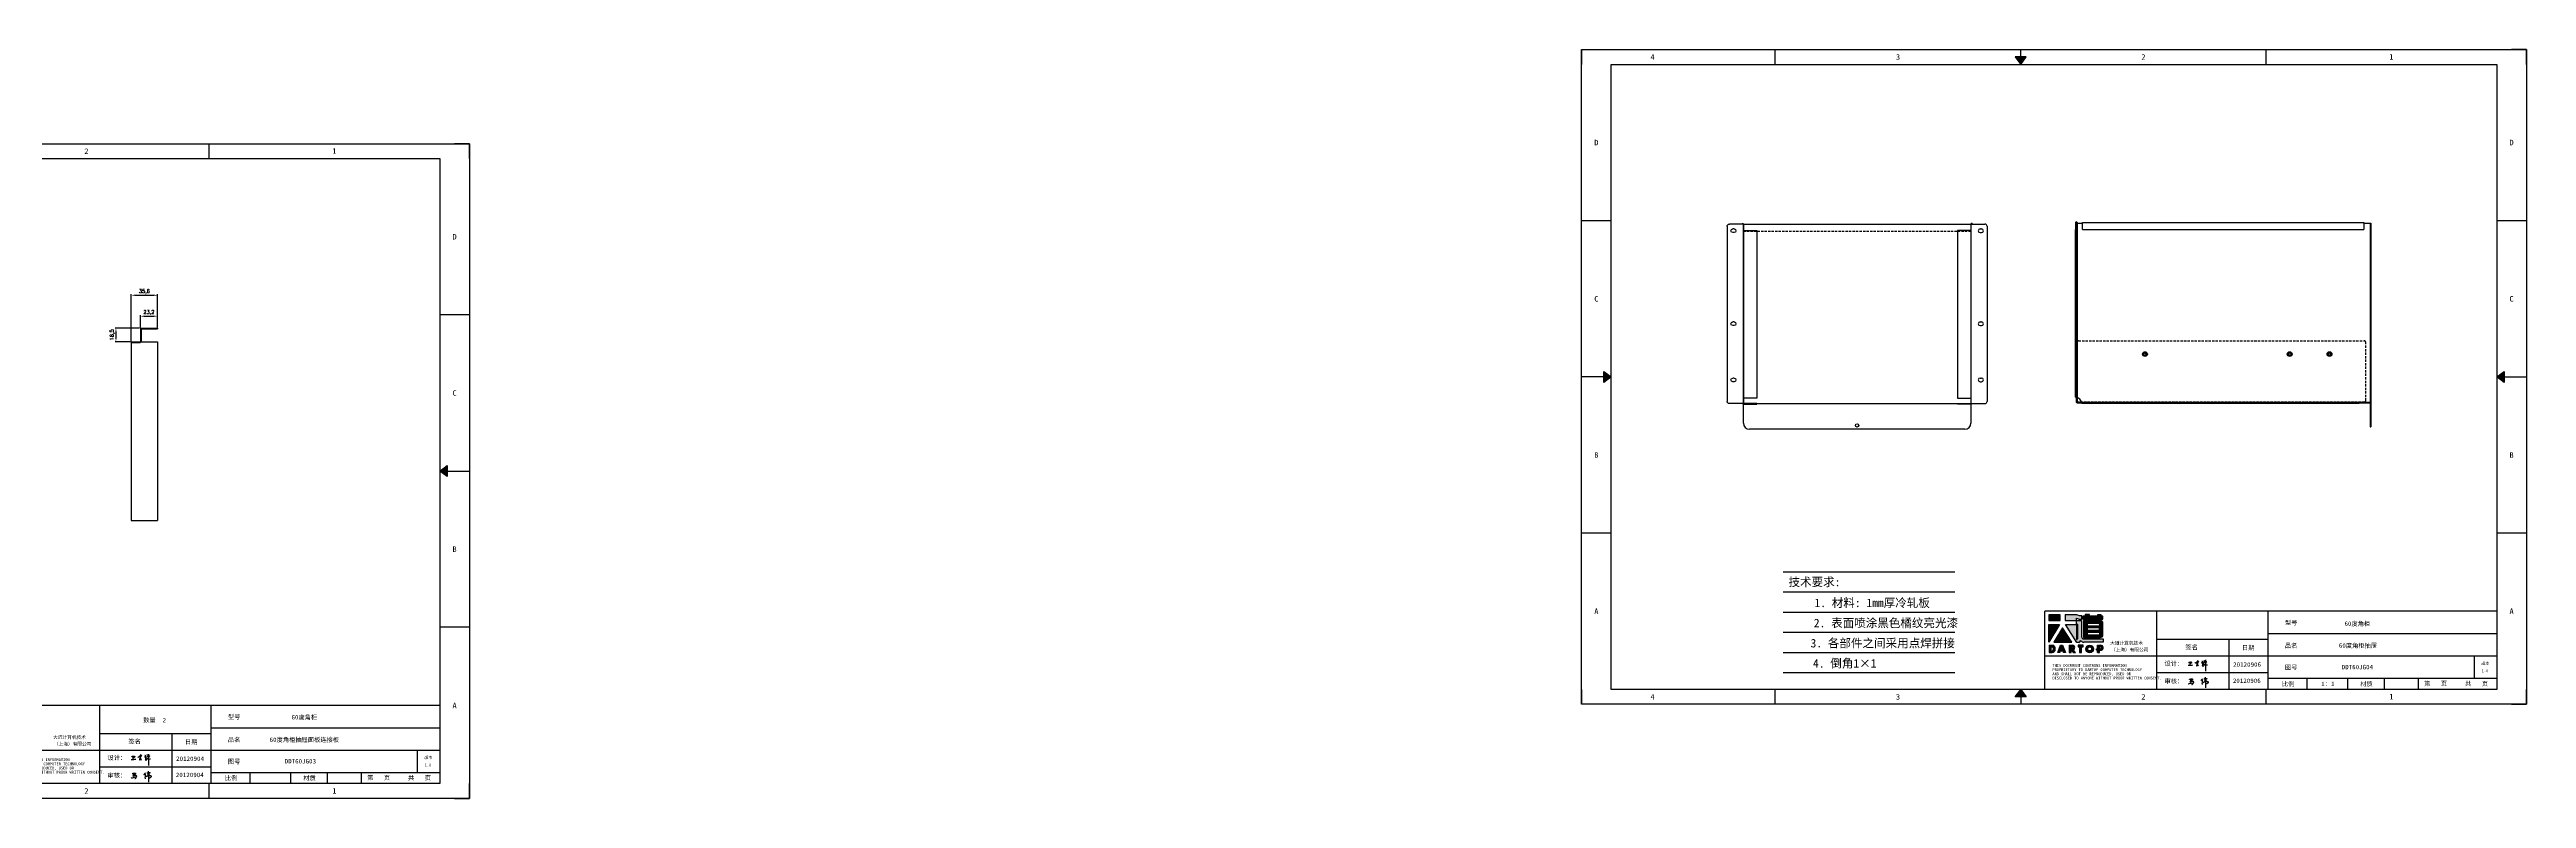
# Model space of a CAD drawing. Header units: millimetres. Extents: x -43476 to -13830, y -16942 to 55335.
# Drawn here: x -31292 to -27938, y 33337 to 34350 of the extents above; entities that cross this region are included whole.
import ezdxf
from ezdxf.enums import TextEntityAlignment as Align

# ---------------------------------------------------------------- set-up
doc = ezdxf.new("R2010")
doc.units = ezdxf.units.MM
doc.linetypes.add('DOT', pattern=[0.25, 0, -0.25])
doc.linetypes.add('HIDDEN2', pattern=[4.7625, 3.175, -1.5875])
for name, color, linetype in [('4', 7, 'Continuous'), ('hidden', 3, 'HIDDEN2'), ('print', 30, 'Continuous')]:
    doc.layers.add(name, color=color, linetype=linetype)
doc.layers.add('dim', color=2, linetype='Continuous', lineweight=9)
doc.styles.add('Dartop', font='')
doc.styles.add('HZ', font='')
doc.styles.add('hzHT', font='simhei.ttf')
doc.styles.get("Standard").update_dxf_attribs({"font": 'txt', "bigfont": 'gbcbig.shx'})
doc.styles.get('Dartop').set_extended_font_data('FangSong_GB2312')
doc.styles.get('HZ').set_extended_font_data('SimSun')
doc.dimstyles.new('small', dxfattribs={"dimtxt": 5, "dimasz": 5, "dimexe": 1.25, "dimexo": 1, "dimgap": 2, "dimtad": 1, "dimtxsty": 'Standard', "dimcen": 2.5, "dimadec": 0, "dimazin": 0, "dimtfac": 1, "dimtmove": 0, "dimatfit": 3, "dimfxl": 0, "dimarcsym": 0})

# ---------------------------------------------------------------- blocks, each defined once
blk = doc.blocks.new('*U4')
at = {"color": 254, "linetype": 'Continuous', "extrusion": (0, 0, -1)}
for points in [[(-33.167, 11), (-33, 11), (-33.25, 11.188)], [(-33.167, 11), (-33.25, 10.812), (-33, 11)], [(-33.167, 11), (-33.25, 11.188), (-33.25, 10.812)]]:
    blk.add_solid(points, dxfattribs=at)
blk = doc.blocks.new('h')
for p, q in [((20768, -2361), (20773, -2359)), ((20769, -2367), (20770, -2371)), ((20770, -2371), (20771, -2378)), ((20771, -2378), (20771, -2371)), ((20772, -2369), (20775, -2368)), ((20773, -2332), (20775, -2339)), ((20773, -2359), (20784, -2355)), ((20789, -2341), (20774, -2332)), ((20775, -2339), (20776, -2351)), ((20776, -2351), (20775, -2357)), ((20780, -2366), (20781, -2366)), ((20782, -2369), (20780, -2377)), ((20780, -2377), (20788, -2371)), ((20782, -2367), (20782, -2369)), ((20846, -2343), (20848, -2353)), ((20848, -2353), (20849, -2370)), ((20849, -2370), (20848, -2424))]:
    blk.add_line(p, q)
for points in [[(20697, -2372, 0.002073), (20711, -2372, 0.016137), (20720, -2371, 0.008314), (20737, -2369)], [(20699, -2348, -0.029745), (20705, -2345, -0.046842), (20708, -2344, -0.00919), (20714, -2343, -0.018517), (20717, -2343, -0.037841), (20720, -2342, -0.039541), (20723, -2343, -0.149785), (20726, -2344, -0.204935), (20727, -2347, -0.074872), (20727, -2348, -0.061615), (20726, -2350, -0.034204), (20724, -2353, -0.045776), (20722, -2354, -0.054985), (20720, -2355, -0.036348), (20717, -2357, -0.067752), (20716, -2357, -0.043553), (20713, -2357)], [(20755, -2352, -0.024077), (20760, -2350, -0.013147), (20769, -2347, -0.00522), (20775, -2344, -0.018517), (20777, -2343, -0.008274), (20786, -2341, -0.039541), (20788, -2341, -0.079216), (20789, -2341, -0.204935)], [(20813, -2350, 0.007348), (20816, -2349, 0.008421), (20818, -2347, 0.009459), (20820, -2346, -0.016325), (20821, -2346, -0.173771), (20822, -2345, -0.085159), (20824, -2346, -0.125883), (20826, -2348, -0.160659), (20827, -2350, -0.010447), (20826, -2352, -0.008247), (20826, -2355, -0.002698), (20825, -2374, 0.001562), (20824, -2384, 0.016137)], [(20817, -2335, -0.053561), (20820, -2336, -0.075272), (20821, -2337, -0.005295), (20822, -2338, -0.009337), (20823, -2339, -0.026146), (20824, -2340, -0.016644), (20824, -2341)], [(20832, -2329, -0.053561), (20835, -2330, -0.075272), (20837, -2331, -0.005295), (20838, -2333, -0.009337), (20838, -2333, -0.026146), (20839, -2334, -0.016644), (20840, -2335)], [(20836, -2344, -0.02797), (20842, -2343, -0.048868), (20846, -2342, -0.00919), (20851, -2341, -0.018517), (20854, -2341, -0.037841), (20857, -2341, -0.039541), (20859, -2342, -0.018282), (20841, -2355, -0.000937)], [(20848, -2340, 0.021784), (20850, -2336, 0.028296), (20851, -2332, 0.008136), (20852, -2328, 0.028913), (20852, -2327, 0.08193), (20852, -2326, 0.075058), (20852, -2325, 0.275043)]]:
    blk.add_lwpolyline(points, format="xyb")
for points in [[(20711, -2344), (20711, -2344), (20711, -2356), (20711, -2368), (20711, -2372)], [(20822, -2351), (20822, -2359), (20822, -2365), (20822, -2369), (20821, -2376), (20824, -2369), (20827, -2366), (20829, -2366)], [(20841, -2355), (20850, -2355), (20855, -2354), (20846, -2361), (20841, -2364), (20833, -2368), (20863, -2367), (20866, -2367)]]:
    blk.add_lwpolyline(points)
for centre, radius, start, end in [((20774, -2371), 2.3, 121.9907, 163.6016), ((20788, -2406), 40.3, 100.6183, 108.2482), ((20781, -2368), 1.15, 9.4675, 90)]:
    blk.add_arc(centre, radius, start, end)
blk = doc.blocks.new('*U5')
at = {"color": 254, "linetype": 'Continuous', "extrusion": (0, 0, -1)}
for points in [[(-17, 0.333), (-16.812, 0.25), (-17, 0.5)], [(-17, 0.333), (-17.188, 0.25), (-16.812, 0.25)], [(-17, 0.333), (-17, 0.5), (-17.188, 0.25)]]:
    blk.add_solid(points, dxfattribs=at)
blk = doc.blocks.new('*U6')
at = {"color": 254, "linetype": 'Continuous'}
for points in [[(17, 21.667), (17.188, 21.75), (16.812, 21.75)], [(17, 21.667), (16.812, 21.75), (17, 21.5)], [(17, 21.667), (17, 21.5), (17.188, 21.75)]]:
    blk.add_solid(points, dxfattribs=at)
blk = doc.blocks.new('*U3')
at = {"color": 254, "linetype": 'Continuous', "extrusion": (0, 0, -1)}
for points in [[(-0.833, 11), (-0.75, 10.812), (-0.75, 11.188)], [(-0.833, 11), (-0.75, 11.188), (-1, 11)], [(-0.833, 11), (-1, 11), (-0.75, 10.812)]]:
    blk.add_solid(points, dxfattribs=at)
blk = doc.blocks.new('dadao')
for p, q in [((48, 19.2), (44.9, 10.4)), ((44.9, 10.4), (51.2, 10.4)), ((51.2, 10.4), (48, 19.2))]:
    blk.add_line(p, q)
for points in [[(41.8, 121.6), (41.8, 143.7), (-0.4, 143.7), (-0.4, 121.6), (41.8, 121.6)], [(104.8, 122), (104.8, 130.3), (114.1, 126.3), (124.2, 126.3), (124.2, 139.6), (115.9, 139.6), (105.1, 143.9), (61.5, 143.9)], [(61.7, 144), (61.7, 121.3), (103.9, 121.3)], [(113.4, 38.7), (105.1, 38.7), (63, 106.5), (103.9, 106.5), (103.9, 120.9), (103.9, 121.3)], [(109.7, 53.6), (109.7, 106.2), (104.3, 106.2), (104.3, 50.4), (106.6, 50.4)], [(144.6, 94.4), (144.6, 84.8), (192, 84.8), (192, 94.1), (144.9, 94.1)], [(0, 28), (0, 0), (11.8, 0)], [(0.1, 28), (14, 28)], [(7.1, 21.8), (7.1, 6.1), (12, 6.1)], [(7.1, 21.8), (11.4, 21.8)], [(76.8, 28.2), (76.8, 0), (84.1, 0), (84.1, 11.1), (91.6, -0.1), (100.3, -0.1), (91.7, 11.1)], [(76.8, 28.2), (90.6, 28.2)], [(84, 22.7), (84, 15.3), (87.2, 15.3)], [(84, 22.7), (87.3, 22.7)], [(120.2, 45), (119.5, 45), (119.5, 44.6)], [(183.7, 0), (183.7, 9.6), (180.6, 9.6), (180.6, 14.9), (183.8, 14.9), (183.8, 28.1), (196.1, 28.1), (196.5, 28.1)], [(183.7, 0), (190.9, 0), (190.9, 9.6), (198.8, 9.6)], [(194.9, 22.3), (190.8, 22.3), (190.8, 15), (194.4, 15)]]:
    blk.add_lwpolyline(points)
for points in [[(-0.3, 106.2), (40.4, 106.2), (-0.3, 39.7), (-0.3, 106.2)], [(51.7, 94.1), (18.4, 39.3), (86.2, 39.3)], [(43.8, 28.2), (51.8, 28.2), (62.6, -0.1), (55, -0.1), (53.2, 5), (42.9, 5), (41.1, 0), (33.6, 0)], [(110, 28.1), (110, 21.9), (116, 21.9), (116, -0.1), (123.2, -0.1), (123.2, 22), (129.2, 22), (129.2, 28.1), (110, 28.1)]]:
    blk.add_lwpolyline(points, close=True)
for points in [[(104.8, 122), (123.4, 122), (123.4, 60, 0.414214), (131.4, 52), (204.8, 52), (204.8, 39.1), (131.7, 39.1)], [(144.3, 110.8), (144.3, 101.8), (192.3, 101.8), (192.3, 105.5, 0.414214), (187.3, 110.5), (144.3, 110.5)], [(144.6, 77), (144.6, 67.5), (187.6, 67.5, 0.414214), (192.6, 72.5), (192.6, 76.4), (144.6, 76.4)]]:
    blk.add_lwpolyline(points, format="xyb")
blk.add_lwpolyline([(137.1, 144.2), (137.1, 137.9), (128.3, 137.9), (128.3, 126.5), (157.3, 126.5), (157.3, 121.5), (130.3, 121.5), (130.3, 57.5), (194.4, 57.5, 0.414214), (204.4, 67.5), (204.4, 111.3, 0.414214), (194.4, 121.3), (177.5, 121.3), (177.5, 126.3), (204.7, 126.3), (204.7, 137.7), (198.2, 137.7), (198.2, 143.9), (183.3, 143.9), (183.3, 138), (153, 138), (153, 144.2), (137.1, 144.2)], format="xyb", close=True)
for radius in [14.5, 7.44]:
    blk.add_circle((154.2, 14.2), radius)
for centre, radius, start, end in [((8.5, 13.9), 8.49, 294.21427, 69.71773), ((9.6, 14.2), 14.4, 278.66044, 72.32035), ((86.4, 19), 3.8, 282.52697, 76.71958), ((88.6, 19.4), 8.95, 290.60733, 77.21242), ((99.2, 60.7), 12.6, 305.63988, 325.96896), ((111.6, 46.7), 8.19, 282.98113, 347.66273), ((136, 61.7), 22.9, 226.7358, 259.32094), ((193.7, 18.7), 3.8, 280.98914, 72.55128), ((195.7, 18.6), 9.51, 288.89587, 85.24422)]:
    blk.add_arc(centre, radius, start, end)
blk = doc.blocks.new('*D74')
at = {"layer": 'Defpoints', "color": 0, "transparency": 16777216}
for p in [(-31146, 34017.7), (-31181.6, 33954.8), (-31146, 33973.3)]:
    blk.add_point(p, dxfattribs=at)
at = {"layer": 'dim', "color": 0, "lineweight": -2, "transparency": 16777216}
for p, q in [((-31181.6, 33955.8), (-31181.6, 34019)), ((-31176.6, 34017.7), (-31151, 34017.7)), ((-31146, 33974.3), (-31146, 34019))]:
    blk.add_line(p, q, dxfattribs=at)
at = {"layer": 'dim', "color": 0, "transparency": 16777216}
for points in [[(-31176.6, 34018.6), (-31176.6, 34016.9), (-31181.6, 34017.7)], [(-31151, 34018.6), (-31151, 34016.9), (-31146, 34017.7)]]:
    blk.add_solid(points, dxfattribs=at)
at = {"layer": 'dim', "color": 0, "transparency": 16777216, "insert": (-31163.8, 34022.6), "char_height": 5, "attachment_point": 5}
blk.add_mtext('35,6', dxfattribs=at)
blk = doc.blocks.new('*D75')
at = {"layer": 'Defpoints', "color": 0, "transparency": 16777216}
for p in [(-31146, 33989.4), (-31169.2, 33973.3), (-31146, 33973.3)]:
    blk.add_point(p, dxfattribs=at)
at = {"layer": 'dim', "color": 0, "lineweight": -2, "transparency": 16777216}
for p, q in [((-31169.2, 33974.3), (-31169.2, 33990.6)), ((-31164.2, 33989.4), (-31151, 33989.4)), ((-31146, 33974.3), (-31146, 33990.6))]:
    blk.add_line(p, q, dxfattribs=at)
at = {"layer": 'dim', "color": 0, "transparency": 16777216}
for points in [[(-31164.2, 33990.2), (-31164.2, 33988.5), (-31169.2, 33989.4)], [(-31151, 33990.2), (-31151, 33988.5), (-31146, 33989.4)]]:
    blk.add_solid(points, dxfattribs=at)
at = {"layer": 'dim', "color": 0, "transparency": 16777216, "insert": (-31157.6, 33994.3), "char_height": 5, "attachment_point": 5}
blk.add_mtext('23,2', dxfattribs=at)
blk = doc.blocks.new('*D77')
at = {"layer": 'Defpoints', "color": 0, "transparency": 16777216}
for p in [(-31202.3, 33954.8), (-31181.6, 33954.8), (-31169.2, 33973.3)]:
    blk.add_point(p, dxfattribs=at)
at = {"layer": 'dim', "color": 0, "lineweight": -2, "transparency": 16777216}
for p, q in [((-31170.2, 33973.3), (-31203.5, 33973.3)), ((-31182.6, 33954.8), (-31203.5, 33954.8)), ((-31202.3, 33968.3), (-31202.3, 33959.8))]:
    blk.add_line(p, q, dxfattribs=at)
at = {"layer": 'dim', "color": 0, "transparency": 16777216}
for points in [[(-31203.1, 33968.3), (-31201.4, 33968.3), (-31202.3, 33973.3)], [(-31203.1, 33959.8), (-31201.4, 33959.8), (-31202.3, 33954.8)]]:
    blk.add_solid(points, dxfattribs=at)
at = {"layer": 'dim', "color": 0, "transparency": 16777216, "insert": (-31207.2, 33964.1), "char_height": 5, "attachment_point": 5, "rotation": 90}
blk.add_mtext('18,5', dxfattribs=at)
blk = doc.blocks.new('HTRHTSR')
for p, q in [((9150.7, 34251.2), (9150.7, 34024.2)), ((9168.7, 34251.2), (9150.7, 34251.2)), ((9168.7, 34259.7), (9168.7, 34016.7)), ((9168.7, 34259.7), (9187.7, 34259.7)), ((9181.2, 34253.2), (9183.2, 34253.2)), ((9190.7, 34256.7), (9190.7, 34019.7)), ((9181.2, 34248.2), (9183.2, 34248.2)), ((9181.2, 34127.2), (9183.2, 34127.2)), ((9181.2, 34122.2), (9183.2, 34122.2)), ((9181.2, 34051.2), (9183.2, 34051.2)), ((9150.7, 34024.2), (9168.7, 34024.2)), ((9150.7, 34015.7), (9150.7, 34016.7)), ((9150.7, 34016.7), (9168.7, 34016.7)), ((9168.7, 34015.7), (9150.7, 34015.7)), ((9168.7, 34016.7), (9187.7, 34016.7)), ((9169.7, 34016.7), (9169.7, 34016.7)), ((9181.2, 34046.2), (9183.2, 34046.2))]:
    blk.add_line(p, q)
for centre, radius, start, end in [((9169.7, 34259.7), 1, 0, 180), ((9181.2, 34250.7), 2.5, 90, 270), ((9183.2, 34250.7), 2.5, 270, 90), ((9187.7, 34256.7), 3, 0, 90), ((9181.2, 34124.7), 2.5, 90, 270), ((9183.2, 34124.7), 2.5, 270, 90), ((9181.2, 34048.7), 2.5, 90, 270), ((9183.2, 34048.7), 2.5, 270, 90), ((9168.7, 34016.7), 1, 270, 0), ((9187.7, 34019.7), 3, 270, 0)]:
    blk.add_arc(centre, radius, start, end)
blk = doc.blocks.new('HTSTS')
for p, q in [((8749, 34139.9), (9057, 34139.9)), ((8749, 33870.2), (8749, 34139.9)), ((9057, 34139.9), (9057, 33895.9)), ((8749, 33896.9), (9057, 33896.9)), ((9057, 33896.9), (9057, 33870.2)), ((9049, 33862.2), (8757, 33862.2))]:
    blk.add_line(p, q)
blk.add_circle((8903, 33867.2), 2.25)
for centre, start, end in [((8757, 33870.2), 180, 270), ((9049, 33870.2), 270, 0)]:
    blk.add_arc(centre, 8, start, end)
at = {"layer": 'hidden'}
blk.add_line((8749, 34130.4), (9057, 34130.4), dxfattribs=at)
blk = doc.blocks.new('SRHTSRHSZRNSJ')
for p, q in [((9298.2, 34279.4), (9298.2, 34287.9)), ((9298.2, 34287.9), (9306.7, 34287.9)), ((9306.7, 34279.4), (9306.7, 34288.9)), ((9306.7, 34288.9), (9687.7, 34288.9)), ((9687.7, 34288.9), (9687.7, 34279.4)), ((9687.7, 34287.9), (9697.2, 34287.9)), ((9696.2, 34287.9), (9696.2, 34044.9)), ((9697.2, 34287.9), (9697.2, 34044.9)), ((9297.2, 34052.4), (9297.2, 34279.4)), ((9297.2, 34279.4), (9298.2, 34279.4)), ((9306.7, 34279.4), (9687.7, 34279.4)), ((9681.2, 34043.9), (9305.7, 34043.9)), ((9681.2, 34044.9), (9681.2, 34043.9)), ((9697.2, 34044.9), (9681.2, 34044.9))]:
    blk.add_line(p, q)
for centre in [(9391.2, 34110.9), (9587.2, 34110.9), (9641.2, 34110.9)]:
    blk.add_circle(centre, 3.25)
blk.add_arc((9297.2, 34043.9), 8.5, 0, 90)
blk = doc.blocks.new('JNYDRJNSRJDT')
for p, q in [((9885.5, 34138.9), (9885.5, 34130.4)), ((9885.5, 34130.4), (9886.5, 34130.4)), ((9886.5, 34138.9), (9886.5, 33895.9)), ((9887.5, 34138.9), (9887.5, 33896.4)), ((9887.5, 33894.9), (10284, 33894.9)), ((9888, 33895.9), (10284.5, 33895.9)), ((10284.5, 33894.4), (10284.5, 33862.2)), ((10285.5, 33894.9), (10285.5, 33862.2)), ((10284.5, 33862.2), (10285.5, 33862.2))]:
    blk.add_line(p, q)
for centre, radius, start, end in [((9886.5, 34138.9), 1, 0, 180), ((9887.5, 33895.9), 1, 180, 270), ((9888, 33896.4), 0.5, 180, 270), ((10284, 33894.4), 0.5, 0, 90), ((10284.5, 33894.9), 1, 0, 90)]:
    blk.add_arc(centre, radius, start, end)
blk = doc.blocks.new('GHERSHGASEH')
for p, q in [((9263.3, 33881.4), (9263.3, 33960.4)), ((9265.3, 33962.4), (9652.3, 33962.4)), ((9654.3, 33881.4), (9654.3, 33960.4)), ((9652.3, 33879.4), (9265.3, 33879.4))]:
    blk.add_line(p, q)
for centre, radius in [((9355.3, 33944.4), 2), ((9355.3, 33944.4), 1.5), ((9551.3, 33944.4), 2), ((9551.3, 33944.4), 1.5), ((9605.3, 33944.4), 2), ((9605.3, 33944.4), 1.5)]:
    blk.add_circle(centre, radius)
for centre, start, end in [((9265.3, 33960.4), 90, 180), ((9652.3, 33960.4), 0, 90), ((9265.3, 33881.4), 180, 270), ((9652.3, 33881.4), 270, 0)]:
    blk.add_arc(centre, 2, start, end)

msp = doc.modelspace()

# ---------------------------------------------------------------- hatches: boundary and pattern name
for points in [[(-28569.49, 33585.255), (-28584.557, 33585.255), (-28584.557, 33577.383), (-28569.49, 33577.383)], [(-28569.975, 33571.875), (-28584.517, 33571.875), (-28584.517, 33548.132)], [(-28565.944, 33567.566), (-28577.831, 33547.974), (-28553.625, 33547.974)], [(-28538.256, 33543.965), (-28545.135, 33543.965), (-28545.135, 33541.783), (-28542.988, 33541.783), (-28542.988, 33533.918), (-28540.419, 33533.918), (-28540.419, 33541.788), (-28538.256, 33541.788)]]:
    msp.add_hatch(color=0).paths.add_polyline_path(points)
h = msp.add_hatch(color=0)
h.paths.add_polyline_path([(-28546.973, 33580.471), (-28543.647, 33579.034), (-28540.052, 33579.034), (-28540.052, 33583.793), (-28543.018, 33583.793), (-28546.883, 33585.319), (-28562.37, 33585.319), (-28562.37, 33577.271), (-28547.301, 33577.271), (-28547.301, 33577.109), (-28547.301, 33571.965), (-28561.914, 33571.965), (-28546.884, 33547.777), (-28543.908, 33547.777, 0.27937482), (-28541.735, 33549.89), (-28541.735, 33550.001), (-28541.473, 33550.001, 0.14314537), (-28537.375, 33547.916), (-28511.258, 33547.916), (-28511.258, 33552.504), (-28537.486, 33552.504, -0.41421356), (-28540.343, 33555.36), (-28540.343, 33577.526), (-28546.973, 33577.526)])
h.paths.add_polyline_path([(-28547.149, 33571.862), (-28545.235, 33571.862), (-28545.235, 33553.089, -0.08893574), (-28546.344, 33551.948), (-28547.156, 33551.948)], flags=16)
h = msp.add_hatch(color=0)
h.paths.add_polyline_path([(-28511.303, 33583.127), (-28513.627, 33583.127), (-28513.627, 33585.337), (-28518.938, 33585.337), (-28518.938, 33583.237), (-28529.782, 33583.237), (-28529.782, 33585.448), (-28535.461, 33585.448), (-28535.461, 33583.196), (-28538.599, 33583.196), (-28538.599, 33579.121), (-28528.244, 33579.121), (-28528.244, 33577.319), (-28537.893, 33577.319), (-28537.893, 33554.499), (-28514.985, 33554.499, 0.41421356), (-28511.414, 33558.07), (-28511.414, 33573.697, 0.41421356), (-28514.985, 33577.268), (-28521.041, 33577.268), (-28521.041, 33579.037), (-28511.303, 33579.037)])
h.paths.add_polyline_path([(-28517.515, 33573.4, -0.41421356), (-28515.729, 33571.614), (-28515.729, 33570.305), (-28532.88, 33570.305), (-28532.88, 33573.4)], flags=16)
h.paths.add_polyline_path([(-28515.84, 33567.541), (-28515.84, 33564.225), (-28532.77, 33564.225), (-28532.77, 33567.541)], flags=16)
h.paths.add_polyline_path([(-28515.619, 33561.241), (-28515.619, 33559.821, -0.41421356), (-28517.404, 33558.036), (-28532.77, 33558.036), (-28532.77, 33561.241)], flags=16)
h = msp.add_hatch(color=0)
h.paths.add_polyline_path([(-28565.906, 33544.011), (-28568.753, 33544.011), (-28572.415, 33533.937), (-28569.718, 33533.937), (-28569.083, 33535.722), (-28565.43, 33535.722), (-28564.781, 33533.915), (-28562.063, 33533.915)])
h.paths.add_polyline_path([(-28566.128, 33537.647), (-28568.391, 33537.647), (-28567.28, 33540.812)], flags=16)
h = msp.add_hatch(color=0)
h.paths.add_polyline_path([(-28552.067, 33544.004), (-28556.974, 33544.004), (-28556.974, 33533.932), (-28554.381, 33533.932), (-28554.381, 33537.925), (-28551.716, 33533.896), (-28548.583, 33533.896), (-28551.65, 33537.899, 0.74405494)])
h.paths.add_polyline_path([(-28554.405, 33539.416), (-28554.405, 33542.061), (-28553.246, 33542.061, -0.79680897), (-28553.263, 33539.416)], flags=16)
h = msp.add_hatch(color=0)
h.paths.add_polyline_path([(-28534.516, 33539.004, 1), (-28524.173, 33539.004, 1)])
h.paths.add_polyline_path([(-28526.688, 33539.004, -1), (-28532.001, 33539.004, -1)], flags=16)
h = msp.add_hatch(color=0)
h.paths.add_polyline_path([(-28514.252, 33543.98), (-28514.401, 33543.98), (-28518.775, 33543.98), (-28518.775, 33539.279), (-28519.935, 33539.279), (-28519.935, 33537.371), (-28518.793, 33537.371), (-28518.793, 33533.949), (-28516.24, 33533.949), (-28516.24, 33537.385), (-28513.434, 33537.385, 0.81230381)])
h.paths.add_polyline_path([(-28516.278, 33539.293), (-28516.278, 33541.922), (-28514.825, 33541.922, -0.77821343), (-28514.973, 33539.293)], flags=16)
h = msp.add_hatch(color=0)
h.paths.add_polyline_path([(-28579.421, 33543.929), (-28584.41, 33543.929), (-28584.41, 33533.948), (-28580.208, 33533.948, 0.79301591)])
h.paths.add_polyline_path([(-28580.134, 33536.134), (-28581.879, 33536.134), (-28581.879, 33541.743), (-28580.327, 33541.743, -0.67136089)], flags=16)

# ---------------------------------------------------------------- linework, layer by layer
at = {"color": 0, "linetype": 'DOT'}
for p, q in [((-29217.538, 34350.37, -39.102), (-27957.952, 34350.37, -39.102)), ((-29217.538, 33484.177, -39.102), (-29217.538, 34330.226, -39.102)), ((-27937.808, 34330.226, -39.102), (-27937.808, 33484.177, -39.102)), ((-32003.265, 34222.886), (-30743.679, 34222.886)), ((-30723.535, 34202.742), (-30723.535, 33356.693)), ((-27957.952, 33464.033, -39.102), (-29217.538, 33464.033, -39.102)), ((-30743.679, 33336.549), (-32003.265, 33336.549))]:
    msp.add_line(p, q, dxfattribs=at)
at = {"color": 0}
for p, q in [((-29217.538, 34350.37, -39.102), (-29217.538, 34330.226, -39.102)), ((-28955.081, 34330.226, -39.102), (-28955.081, 34350.37, -39.102)), ((-28622.705, 34340.298, -39.102), (-28622.705, 34350.37, -39.102)), ((-28290.328, 34330.226, -39.102), (-28290.328, 34350.37, -39.102)), ((-27937.808, 34350.37, -39.102), (-27957.952, 34350.37, -39.102)), ((-27937.808, 34330.226, -39.102), (-27937.808, 34350.37, -39.102)), ((-29177.25, 33484.177, -39.102), (-29177.25, 34330.226, -39.102)), ((-29177.25, 34330.226, -39.102), (-27978.096, 34330.226, -39.102)), ((-27978.096, 34330.226, -39.102), (-27978.096, 33484.177, -39.102)), ((-31076.055, 34202.742), (-31076.055, 34222.886)), ((-30723.535, 34222.886), (-30743.679, 34222.886)), ((-30723.535, 34202.742), (-30723.535, 34222.886)), ((-31962.977, 34202.742), (-30763.823, 34202.742)), ((-30763.823, 34202.742), (-30763.823, 33356.693)), ((-29177.25, 34118.714, -39.102), (-29217.538, 34118.714, -39.102)), ((-27937.808, 34118.714, -39.102), (-27978.096, 34118.714, -39.102)), ((-30723.535, 33991.23), (-30763.823, 33991.23)), ((-29187.322, 33907.202, -39.102), (-29217.538, 33907.202, -39.102)), ((-27968.024, 33907.202, -39.102), (-27937.808, 33907.202, -39.102)), ((-30753.751, 33779.717), (-30723.535, 33779.717)), ((-29177.25, 33695.689, -39.102), (-29217.538, 33695.689, -39.102)), ((-27937.808, 33695.689, -39.102), (-27978.096, 33695.689, -39.102)), ((-27978.096, 33589.933, -39.102), (-28589.971, 33589.933, -39.102)), ((-28589.971, 33484.177, -39.102), (-28589.971, 33589.933, -39.102)), ((-28438.89, 33589.933, -39.102), (-28438.89, 33484.177, -39.102)), ((-28287.81, 33484.177, -39.102), (-28287.81, 33589.933, -39.102)), ((-30723.535, 33568.205), (-30763.823, 33568.205)), ((-28438.89, 33552.163, -39.102), (-28287.81, 33552.163, -39.102)), ((-28340.688, 33552.163, -39.102), (-28340.688, 33484.177, -39.102)), ((-28287.81, 33559.717, -39.102), (-27978.096, 33559.717, -39.102)), ((-28589.971, 33529.501, -39.102), (-28438.89, 33529.501, -39.102)), ((-28438.89, 33529.501, -39.102), (-27978.096, 33529.501, -39.102)), ((-28008.312, 33499.285, -39.102), (-28008.312, 33529.501, -39.102)), ((-29217.538, 33484.177, -39.102), (-29217.538, 33464.033, -39.102)), ((-27978.096, 33484.177, -39.102), (-29177.25, 33484.177, -39.102)), ((-28955.081, 33464.033, -39.102), (-28955.081, 33484.177, -39.102)), ((-28438.89, 33506.839, -39.102), (-28287.81, 33506.839, -39.102)), ((-28290.328, 33464.033, -39.102), (-28290.328, 33484.177, -39.102)), ((-28287.81, 33499.285, -39.102), (-27978.096, 33499.285, -39.102)), ((-28234.656, 33484.177, -39.102), (-28234.656, 33499.285, -39.102)), ((-28179.878, 33484.177, -39.102), (-28179.878, 33499.285, -39.102)), ((-28130.079, 33484.177, -39.102), (-28130.079, 33499.285, -39.102)), ((-28083.852, 33484.177, -39.102), (-28083.852, 33499.285, -39.102)), ((-27937.808, 33464.033, -39.102), (-27937.808, 33484.177, -39.102)), ((-30763.823, 33462.449), (-31375.698, 33462.449)), ((-31224.618, 33462.449), (-31224.618, 33356.693)), ((-31073.537, 33356.693), (-31073.537, 33462.449)), ((-28622.705, 33474.105, -39.102), (-28622.705, 33464.033, -39.102)), ((-27957.952, 33464.033, -39.102), (-27937.808, 33464.033, -39.102)), ((-31224.618, 33424.679), (-31073.537, 33424.679)), ((-31126.415, 33424.679), (-31126.415, 33356.693)), ((-31073.537, 33432.233), (-30763.823, 33432.233)), ((-31375.698, 33402.017), (-31224.618, 33402.017)), ((-31224.618, 33402.017), (-30763.823, 33402.017)), ((-31224.618, 33379.355), (-31073.537, 33379.355)), ((-30794.039, 33371.801), (-30794.039, 33402.017)), ((-30763.823, 33356.693), (-31962.977, 33356.693)), ((-31076.055, 33336.549), (-31076.055, 33356.693)), ((-31073.537, 33371.801), (-30763.823, 33371.801)), ((-31020.384, 33356.693), (-31020.384, 33371.801)), ((-30965.605, 33356.693), (-30965.605, 33371.801)), ((-30915.806, 33356.693), (-30915.806, 33371.801)), ((-30869.579, 33356.693), (-30869.579, 33371.801)), ((-30723.535, 33336.549), (-30723.535, 33356.693)), ((-30743.679, 33336.549), (-30723.535, 33336.549))]:
    msp.add_line(p, q, dxfattribs=at)
for p, q in [((-31181.58, 33954.838), (-31181.58, 33712.838)), ((-31181.58, 33954.838), (-31145.98, 33954.838)), ((-31181.58, 33953.838), (-31169.68, 33953.838)), ((-31169.18, 33973.338), (-31145.98, 33973.338)), ((-31169.18, 33973.338), (-31169.18, 33955.338)), ((-31169.18, 33972.338), (-31145.98, 33972.338)), ((-31168.18, 33973.338), (-31168.18, 33955.338)), ((-31145.98, 33973.338), (-31145.98, 33972.338)), ((-31145.98, 33954.838), (-31145.98, 33712.838)), ((-31181.58, 33712.838), (-31145.98, 33712.838)), ((-28374.008, 33494.51, -39.102), (-28375.493, 33493.707, -39.102)), ((-28372.94, 33495.081, -39.102), (-28374.008, 33494.51, -39.102)), ((-28373.947, 33496.282, -39.102), (-28372.059, 33496.282, -39.102)), ((-28371.053, 33496.374, -39.102), (-28372.94, 33495.081, -39.102)), ((-28372.872, 33500.762, -39.102), (-28372.438, 33497.141, -39.102)), ((-28372.368, 33494.468, -39.102), (-28372.528, 33486.148, -39.102)), ((-28372.438, 33497.141, -39.102), (-28372.368, 33494.468, -39.102)), ((-28372.059, 33496.282, -39.102), (-28371.053, 33496.374, -39.102)), ((-31159.735, 33367.026), (-31161.22, 33366.223)), ((-31158.667, 33367.597), (-31159.735, 33367.026)), ((-31159.674, 33368.798), (-31157.786, 33368.798)), ((-31156.78, 33368.89), (-31158.667, 33367.597)), ((-31158.599, 33373.278), (-31158.165, 33369.657)), ((-31158.095, 33366.984), (-31158.255, 33358.664)), ((-31158.165, 33369.657), (-31158.095, 33366.984)), ((-31157.786, 33368.798), (-31156.78, 33368.89))]:
    msp.add_line(p, q)
at = {"color": 0, "elevation": -39.102}
for points in [[(-28622.705, 34330.226), (-28615.151, 34340.298), (-28630.259, 34340.298), (-28622.705, 34330.226)], [(-29177.25, 33907.202), (-29187.322, 33899.648), (-29187.322, 33914.756), (-29177.25, 33907.202)], [(-27978.096, 33907.202), (-27968.024, 33914.756), (-27968.024, 33899.648), (-27978.096, 33907.202)], [(-28622.705, 33484.177), (-28615.151, 33474.105), (-28630.259, 33474.105), (-28622.705, 33484.177)]]:
    msp.add_lwpolyline(points, close=True, dxfattribs=at)
at = {"color": 0}
msp.add_lwpolyline([(-30763.823, 33779.717), (-30753.751, 33787.271), (-30753.751, 33772.163), (-30763.823, 33779.717)], close=True, dxfattribs=at)
for points in [[(-28394.359, 33497.589, -0.02974503), (-28393.495, 33498.021, -0.04684215), (-28392.911, 33498.209, -0.00919025), (-28391.998, 33498.394, -0.01851715), (-28391.541, 33498.46, -0.03784064), (-28391.069, 33498.475, -0.03954126), (-28390.62, 33498.419, -0.14978519), (-28390.182, 33498.18, -0.20493524), (-28390.048, 33497.833, -0.07487171), (-28390.099, 33497.559, -0.06161465), (-28390.248, 33497.256, -0.0342039), (-28390.518, 33496.9, -0.04577587), (-28390.76, 33496.669, -0.05498501), (-28391.052, 33496.485, -0.03634791), (-28391.537, 33496.292, -0.06775206), (-28391.78, 33496.25, -0.04355337), (-28392.161, 33496.27)], [(-28375.493, 33493.707, -0.02974503), (-28374.145, 33494.382, -0.04684215), (-28373.233, 33494.675, -0.00919025), (-28371.809, 33494.963, -0.01851715), (-28371.096, 33495.066, -0.03784064), (-28370.36, 33495.089, -0.03954126), (-28369.66, 33495.003, -0.14978519), (-28368.976, 33494.629, -0.20493524), (-28368.767, 33494.088, -0.07487171), (-28368.847, 33493.661, -0.06161465), (-28369.079, 33493.189, -0.0342039), (-28369.5, 33492.632, -0.04577587), (-28369.878, 33492.272, -0.05498501), (-28370.334, 33491.985, -0.03634791), (-28371.09, 33491.684, -0.06775206), (-28371.469, 33491.619, -0.04355337), (-28372.064, 33491.65)], [(-28374.874, 33498.509, -0.02797026), (-28373.653, 33498.735, -0.04886788), (-28372.946, 33498.81, -0.00919025), (-28371.833, 33498.975, -0.01851715), (-28371.277, 33499.026, -0.03784064), (-28370.707, 33499.014, -0.03954126), (-28370.169, 33498.918, -0.01828189), (-28373.947, 33496.282, -0.0009369)], [(-31180.086, 33370.104, -0.02974503), (-31179.222, 33370.537, -0.04684215), (-31178.638, 33370.725, -0.00919025), (-31177.725, 33370.91, -0.01851715), (-31177.268, 33370.976, -0.03784064), (-31176.796, 33370.991, -0.03954126), (-31176.347, 33370.935, -0.14978519), (-31175.909, 33370.696, -0.20493524), (-31175.775, 33370.349, -0.07487171), (-31175.826, 33370.075, -0.06161465), (-31175.975, 33369.772, -0.0342039), (-31176.245, 33369.416, -0.04577587), (-31176.487, 33369.184, -0.05498501), (-31176.779, 33369.001, -0.03634791), (-31177.264, 33368.808, -0.06775206), (-31177.507, 33368.766, -0.04355337), (-31177.888, 33368.786)], [(-31161.22, 33366.223, -0.02974503), (-31159.872, 33366.898, -0.04684215), (-31158.96, 33367.191, -0.00919025), (-31157.537, 33367.479, -0.01851715), (-31156.823, 33367.582, -0.03784064), (-31156.087, 33367.605, -0.03954126), (-31155.387, 33367.518, -0.14978519), (-31154.703, 33367.145, -0.20493524), (-31154.494, 33366.604, -0.07487171), (-31154.574, 33366.177, -0.06161465), (-31154.806, 33365.705, -0.0342039), (-31155.228, 33365.148, -0.04577587), (-31155.605, 33364.788, -0.05498501), (-31156.061, 33364.501, -0.03634791), (-31156.817, 33364.2, -0.06775206), (-31157.196, 33364.135, -0.04355337), (-31157.791, 33364.166)], [(-31160.601, 33371.025, -0.02797026), (-31159.38, 33371.251, -0.04886788), (-31158.673, 33371.326, -0.00919025), (-31157.56, 33371.491, -0.01851715), (-31157.004, 33371.542, -0.03784064), (-31156.434, 33371.53, -0.03954126), (-31155.896, 33371.434, -0.01828189), (-31159.674, 33368.798, -0.0009369)]]:
    msp.add_lwpolyline(points, format="xyb")
at = {"elevation": -39.102}
msp.add_lwpolyline([(-28392.455, 33498.306), (-28392.455, 33498.306), (-28392.744, 33496.536), (-28393.219, 33494.871), (-28393.53, 33493.85)], dxfattribs=at)
msp.add_lwpolyline([(-31178.182, 33370.822), (-31178.182, 33370.822), (-31178.471, 33369.052), (-31178.946, 33367.387), (-31179.257, 33366.366)])
for centre, radius, start, end in [((-31169.68, 33955.338), 0.5, 270, 0), ((-31169.68, 33955.338), 1.5, 270, 340.528779), ((-31169.68, 33955.338), 1.5, 340.528779, 0), ((-28396.569, 33494.778, -39.102), 3.193, 281.076982, 291.212632), ((-28466.769, 33779.73, -39.102), 296.638, 283.91895, 284.971512), ((-28388.651, 33485.406, -39.102), 9.752, 113.202449, 120.017497), ((-28390.94, 33490.746, -39.102), 3.943, 102.47486, 113.202449), ((-28385.227, 33464.923, -39.102), 30.39, 100.36867, 102.47486), ((-28391.575, 33493.283, -39.102), 2.515, 283.816254, 294.030509), ((-28389.349, 33487.449, -39.102), 7.49, 96.125337, 100.36867), ((-28391.038, 33492.039, -39.102), 1.16, 294.836428, 309.901134), ((-28406.504, 33506.307, -39.102), 22.192, 316.919563, 320.58866), ((-28389.748, 33491.168, -39.102), 3.75, 87.457037, 96.125337), ((-28389.734, 33491.482, -39.102), 3.435, 78.399567, 87.457037), ((-28393.928, 33495.526, -39.102), 5.643, 324.094808, 331.378357), ((-28389.249, 33493.845, -39.102), 1.022, 44.324655, 78.399567), ((-28389.549, 33493.312, -39.102), 0.754, 319.573073, 337.48549), ((-28391.625, 33494.971, -39.102), 3.388, 324.910666, 333.348429), ((-28389.977, 33494.356, -39.102), 1.65, 326.76781, 340.871018), ((-28388.923, 33494.163, -39.102), 0.567, 357.998393, 44.324655), ((-28389.477, 33494.183, -39.102), 1.122, 340.871018, 357.998393), ((-28385.937, 33509.571, -39.102), 14.915, 299.265464, 300.9495), ((-28352.146, 33384.547, -39.102), 115.167, 102.46592, 103.2053), ((-28430.628, 33552.217, -39.102), 76.257, 313.366132, 315.296084), ((-28136.145, 33455.75, -39.102), 243.4, 171.410173, 171.768083), ((-28376.995, 33496.511, -39.102), 0.488, 52.375745, 91.291159), ((-28805.891, 33510.345, -39.102), 429.463, 357.565664, 358.057278), ((-28377.162, 33496.587, -39.102), 0.559, 357.196828, 33.705179), ((-28389.74, 33497.41, -39.102), 13.166, 352.912546, 354.802684), ((-28384.801, 33496.961, -39.102), 8.207, 354.802684, 357.196828), ((-31182.296, 33367.294), 3.193, 281.076982, 291.212632), ((-31252.497, 33652.245), 296.638, 283.91895, 284.971512), ((-31174.378, 33357.922), 9.752, 113.202449, 120.017497), ((-31176.667, 33363.261), 3.943, 102.47486, 113.202449), ((-31170.955, 33337.439), 30.39, 100.36867, 102.47486), ((-31177.302, 33365.799), 2.515, 283.816254, 294.030509), ((-31175.076, 33359.965), 7.49, 96.125337, 100.36867), ((-31176.766, 33364.555), 1.16, 294.836428, 309.901134), ((-31192.231, 33378.823), 22.192, 316.919563, 320.58866), ((-31175.475, 33363.684), 3.75, 87.457037, 96.125337), ((-31175.461, 33363.998), 3.435, 78.399567, 87.457037), ((-31179.655, 33368.042), 5.643, 324.094808, 331.378357), ((-31174.976, 33366.361), 1.022, 44.324655, 78.399567), ((-31175.276, 33365.828), 0.754, 319.573073, 337.48549), ((-31177.352, 33367.487), 3.388, 324.910666, 333.348429), ((-31175.704, 33366.872), 1.65, 326.76781, 340.871018), ((-31174.65, 33366.679), 0.567, 357.998393, 44.324655), ((-31175.205, 33366.699), 1.122, 340.871018, 357.998393), ((-31171.664, 33382.087), 14.915, 299.265464, 300.9495), ((-31137.873, 33257.063), 115.167, 102.46592, 103.2053), ((-31216.356, 33424.733), 76.257, 313.366132, 315.296084), ((-30921.873, 33328.265), 243.4, 171.410173, 171.768083), ((-31162.722, 33369.027), 0.488, 52.375745, 91.291159), ((-31591.618, 33382.861), 429.463, 357.565664, 358.057278), ((-31162.889, 33369.103), 0.559, 357.196828, 33.705179), ((-31175.467, 33369.926), 13.166, 352.912546, 354.802684), ((-31170.528, 33369.477), 8.207, 354.802684, 357.196828)]:
    msp.add_arc(centre, radius, start, end)
at = {"layer": 'Defpoints'}
for p, q in [((-28944.306, 33643.351, -39.102), (-28711.787, 33643.351, -39.102)), ((-28944.306, 33616.051, -39.102), (-28711.787, 33616.051, -39.102)), ((-28944.306, 33616.051, -39.102), (-28711.787, 33616.051, -39.102)), ((-28944.306, 33588.751, -39.102), (-28711.787, 33588.751, -39.102)), ((-28944.306, 33561.451, -39.102), (-28711.787, 33561.451, -39.102)), ((-28944.306, 33534.151, -39.102), (-28711.787, 33534.151, -39.102)), ((-28944.306, 33506.851, -39.102), (-28711.787, 33506.851, -39.102))]:
    msp.add_line(p, q, dxfattribs=at)
at = {"layer": 'print', "elevation": -39.102}
msp.add_lwpolyline([(-29217.538, 34350.37), (-27937.808, 34350.37), (-27937.808, 33464.033), (-29217.538, 33464.033)], close=True, dxfattribs=at)
at = {"layer": 'print'}
msp.add_lwpolyline([(-32003.265, 34222.886), (-30723.535, 34222.886), (-30723.535, 33336.549), (-32003.265, 33336.549)], close=True, dxfattribs=at)

# ---------------------------------------------------------------- block references
at = {"color": 0, "linetype": 'Continuous', "xscale": 40.28805309813855, "yscale": 40.28805309843684, "zscale": 40.28805309843723}
for name, p in [('*U6', (-29307.602, 33464.033, -39.102)), ('*U3', (-29217.538, 33464.033, -39.102)), ('*U4', (-29307.602, 33464.033, -39.102)), ('*U4', (-32093.329, 33336.549)), ('*U5', (-29307.602, 33464.033, -39.102))]:
    msp.add_blockref(name, p, dxfattribs=at)
at = {"xscale": -1}
msp.add_blockref('HTRHTSR', (-19829.603, -145.587), dxfattribs=at)
for name, p in [('HTRHTSR', (-37858.931, -145.587)), ('JNYDRJNSRJDT', (-38433.98, -22.723)), ('SRHTSRHSZRNSJ', (-37845.694, -172.78)), ('HTSTS', (-37747.231, -25.723))]:
    msp.add_blockref(name, p)
at = {"color": 0}
for name, p, xscale, yscale, zscale in [('dadao', (-28584.41, 33533.948, -39.102), 0.3570986524328962, 0.3570986524601059, 0.3570986524634209), ('h', (-31602.8, 33884.301, -39.102), 0.1549482039698633, 0.1549482039698633, 0.1549482039698633), ('h', (-34388.528, 33756.816), 0.1549482039698633, 0.1549482039698633, 0.1549482039698633)]:
    msp.add_blockref(name, p, dxfattribs=dict(at, xscale=xscale, yscale=yscale, zscale=zscale))
at = {"layer": 'hidden'}
msp.add_blockref('GHERSHGASEH', (-37809.766, -6.287), dxfattribs=at)

# ---------------------------------------------------------------- texts
at = {"color": 0}
for s, height, style, p in [('4', 7.554, 'Dartop', (-29121.269, 34340.298, -39.102)), ('3', 7.554, 'Dartop', (-28788.893, 34340.298, -39.102)), ('2', 7.554, 'Dartop', (-28456.516, 34340.298, -39.102)), ('1', 7.554, 'Dartop', (-28120.697, 34340.538, -39.102)), ('2', 7.554, 'Dartop', (-31242.244, 34212.814)), ('1', 7.554, 'Dartop', (-30906.424, 34213.054)), ('D', 7.554, 'Dartop', (-29197.394, 34224.47, -39.102)), ('D', 7.554, 'Dartop', (-27957.952, 34224.47, -39.102)), ('D', 7.554, 'Dartop', (-30743.679, 34096.986)), ('C', 7.554, 'Dartop', (-29197.394, 34012.958, -39.102)), ('C', 7.554, 'Dartop', (-27957.952, 34012.958, -39.102)), ('C', 7.554, 'Dartop', (-30743.679, 33885.474)), ('B', 7.554, 'Dartop', (-29197.394, 33801.446, -39.102)), ('B', 7.554, 'Dartop', (-27957.952, 33801.446, -39.102)), ('B', 7.554, 'Dartop', (-30743.679, 33673.961)), ('A', 7.554, 'Dartop', (-29197.394, 33589.933, -39.102)), ('型号', 6.0432, 'hzHT', (-28256.457, 33574.561, -39.102)), ('A', 7.554, 'Dartop', (-27957.952, 33589.933, -39.102)), ('签名', 6.0432, 'hzHT', (-28391.309, 33541.324, -39.102)), ('日期', 6.0432, 'hzHT', (-28314.628, 33540.58, -39.102)), ('品名', 6.0432, 'hzHT', (-28256.457, 33543.538, -39.102)), ('60度角柜抽屉', 6.0432, 'hzHT', (-28165.995, 33543.538, -39.102)), ('60度角柜', 6.0432, 'hzHT', (-28166.84, 33573.169, -39.102)), ('20120906', 6.0432, 'hzHT', (-28316.179, 33517.861, -39.102)), ('图号', 6.0432, 'hzHT', (-28256.457, 33514, -39.102)), ('DDT60JG04', 6.0432, 'hzHT', (-28166.84, 33514.394, -39.102)), ('版本', 3.777, 'hzHT', (-27993.495, 33519.474, -39.102)), ('1.0', 3.777, 'Dartop', (-27993.949, 33509.38, -39.102)), ('4', 7.554, 'Dartop', (-29121.269, 33474.105, -39.102)), ('3', 7.554, 'Dartop', (-28788.893, 33474.105, -39.102)), ('2', 7.554, 'Dartop', (-28456.516, 33474.105, -39.102)), ('20120906', 6.0432, 'hzHT', (-28316.539, 33495.933, -39.102)), ('比例', 6.0432, 'hzHT', (-28260.671, 33491.574, -39.102)), ('1：1', 6.0432, 'hzHT', (-28206.73, 33491.574, -39.102)), ('材质', 6.0432, 'hzHT', (-28154.421, 33491.574, -39.102)), ('1', 7.554, 'Dartop', (-28120.697, 33474.345, -39.102)), ('第   页', 6.0432, 'hzHT', (-28060.937, 33492.201, -39.102)), ('共   页', 6.0432, 'hzHT', (-28005.425, 33491.981, -39.102)), ('数量  2', 6.0432, 'hzHT', (-31149.89, 33442.64)), ('型号', 6.0432, 'hzHT', (-31042.184, 33447.077)), ('60度角柜', 6.0432, 'hzHT', (-30947.168, 33446.488)), ('A', 7.554, 'Dartop', (-30743.679, 33462.449)), ('签名', 6.0432, 'hzHT', (-31177.036, 33413.84)), ('日期', 6.0432, 'hzHT', (-31100.355, 33413.096)), ('品名', 6.0432, 'hzHT', (-31042.184, 33416.054)), ('60度角柜抽屉面板连接板', 6.04321, 'hzHT', (-30947.168, 33416.054)), ('20120904', 6.0432, 'hzHT', (-31101.906, 33390.377)), ('图号', 6.0432, 'hzHT', (-31042.184, 33386.515)), ('DDT60JG03', 6.0432, 'hzHT', (-30952.567, 33386.91)), ('版本', 3.777, 'hzHT', (-30779.222, 33391.99)), ('1.0', 3.777, 'Dartop', (-30779.676, 33381.896)), ('2', 7.554, 'Dartop', (-31242.244, 33346.621)), ('20120904', 6.0432, 'hzHT', (-31102.266, 33368.449)), ('比例', 6.0432, 'hzHT', (-31046.398, 33364.09)), ('材质', 6.0432, 'hzHT', (-30940.148, 33364.09)), ('1', 7.554, 'Dartop', (-30906.424, 33346.86)), ('第   页', 6.0432, 'hzHT', (-30846.664, 33364.716)), ('共   页', 6.0432, 'hzHT', (-30791.152, 33364.496))]:
    msp.add_text(s, height=height, dxfattribs=dict(at, style=style)).set_placement(p, align=Align.MIDDLE_CENTER)
at = {"style": 'HZ'}
for s, p in [('技术要求:', (-28902.079, 33629.573, -39.102)), ('    2. 表面喷涂黑色橘纹亮光漆', (-28820.807, 33574.03, -39.102)), ('1. 材料: 1mm厚冷轧板', (-28823.84, 33601.33, -39.102)), ('3. 各部件之间采用点焊拼接', (-28809.615, 33546.73, -39.102)), ('4. 倒角1×1         ', (-28825.987, 33519.43, -39.102))]:
    msp.add_text(s, height=11.466, dxfattribs=at).set_placement(p, align=Align.MIDDLE_CENTER)
at = {"color": 0, "style": 'hzHT'}
for s, height, p in [('THIS DOCUMENT CONTAINS INFORMATION', 3.777, (-28579.774, 33514.658, -39.102)), ('PROPRIETARY TO DARTOP COMPUTER TECHNOLOGY', 3.777, (-28579.774, 33508.992, -39.102)), ('设计：', 6.0432, (-28427.918, 33516.146, -39.102)), ('AND SHALL NOT BE REPRODUCED, USED OR', 3.777, (-28579.774, 33503.327, -39.102)), ('DISCLOSED TO ANYONE WITHOUT PRIOR WRITTEN CONSENT.', 3.777, (-28579.774, 33497.661, -39.102)), ('审核：', 6.0432, (-28428.008, 33492.349, -39.102)), ('AND SHALL NOT BE REPRODUCED, USED OR', 3.777, (-31365.501, 33375.843)), ('THIS DOCUMENT CONTAINS INFORMATION', 3.777, (-31365.501, 33387.174)), ('PROPRIETARY TO DARTOP COMPUTER TECHNOLOGY', 3.777, (-31365.501, 33381.508)), ('设计：', 6.0432, (-31213.645, 33388.662)), ('DISCLOSED TO ANYONE WITHOUT PRIOR WRITTEN CONSENT.', 3.777, (-31365.501, 33370.177)), ('审核：', 6.0432, (-31213.735, 33364.864))]:
    msp.add_text(s, height=height, dxfattribs=at).set_placement(p)
at = {"layer": '4', "color": 0, "style": 'hzHT'}
for s, p in [('大道计算机技术', (-28501.655, 33544.658, -39.102)), ('（上海）有限公司', (-28500.514, 33535.624, -39.102)), ('大道计算机技术', (-31287.382, 33417.174)), ('（上海）有限公司', (-31286.241, 33408.14))]:
    msp.add_text(s, height=4.5324, dxfattribs=at).set_placement(p)

# ---------------------------------------------------------------- dimensions: what is measured, and where the dimension line sits
at = {"layer": 'dim'}
for base, p1, picture, middle in [((-31145.98, 34017.717), (-31181.58, 33954.838), '*D74', (-31163.78, 34022.634)), ((-31145.98, 33989.375), (-31169.18, 33973.338), '*D75', (-31157.58, 33994.291))]:
    dim = msp.add_linear_dim(base=base, p1=p1, p2=(-31145.98, 33973.338), dimstyle='small', override={"dimpost": '\\X'}, dxfattribs=at)
    dim.commit()
    dim.dimension.update_dxf_attribs({"geometry": picture, "text_midpoint": middle})
dim = msp.add_linear_dim(base=(-31202.269, 33954.838), p1=(-31169.18, 33973.338), p2=(-31181.58, 33954.838), angle=90, dimstyle='small', override={"dimpost": '\\X'}, dxfattribs=at)
dim.commit()
dim.dimension.update_dxf_attribs({"geometry": '*D77', "text_midpoint": (-31202.269, 33964.088), "dimtype": 160})

doc.saveas('drawing.dxf')
